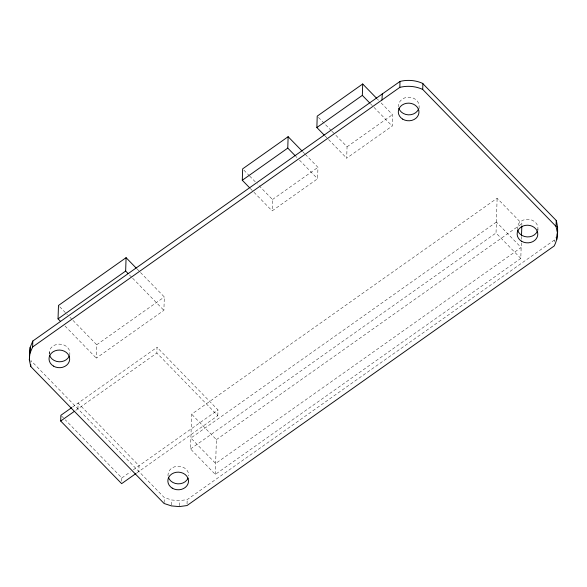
<?xml version="1.0" encoding="UTF-8"?>
<svg xmlns="http://www.w3.org/2000/svg" width="587" height="587" viewBox="0 0 587 587"><rect width="100%" height="100%" fill="white"/><g stroke="black" fill="none" stroke-linecap="round" stroke-linejoin="round"><path stroke-width="0.44" stroke-dasharray="2.94 2.2" d="M30.891 362.274L30.95 360.587L164.294 497.578L171.639 499.977L179.446 500.674L187.18 499.625L554.377 240.032L555.368 237.676M49.183 353.792L49.235 352.097M69.78 355.517L69.838 353.822A10.339 8.827 1.8 0 0 59.089 344.136A10.339 8.827 1.8 0 0 49.352 354.401M77.924 408.846L78.1 403.122L139.053 465.74L138.877 471.464M136.91 268.817L164.316 296.971L163.898 310.34L96.29 358.136L96.708 344.767L69.941 317.266M121.729 481.186L121.832 477.921L65.318 419.866M136.72 472.983L217.814 415.655L156.861 353.036L157.037 347.313L72.362 407.18M164.133 502.655L164.294 497.578M168.014 475.866L168.065 474.171A10.339 8.827 1.8 0 1 179.27 466.254A10.339 8.827 1.8 0 1 188.662 475.903M171.477 505.055L171.639 499.977M179.284 505.759L179.446 500.674M187.048 503.866L187.18 499.625M521.285 242.923L520.801 258.434L215.304 474.399L190.54 448.96L191.633 414.202L497.123 198.237L521.887 223.684L521.836 225.511M215.304 474.399L216.398 439.648L191.633 414.202M217.814 415.655L217.99 409.931L157.037 347.313M305.269 154.315L317.963 167.361L317.604 178.756L272.126 210.902L272.485 199.514L257.245 183.856M381.11 102.901L392.534 114.641L392.175 126.036L346.697 158.182L347.056 146.794L335.632 135.054M419.067 108.588L419.118 106.893A10.339 8.827 1.8 0 0 408.831 97.207A10.339 8.827 1.8 0 0 398.522 106.709M520.801 258.434L496.03 232.988L497.123 198.237M517.272 229.788L517.352 227.242A10.339 8.827 1.8 0 1 529.892 219.509A10.339 8.827 1.8 0 1 537.362 231.212M521.403 239.261L521.483 236.51M537.897 230.669L537.949 228.974M554.326 241.727L554.377 240.032M272.485 199.514L317.963 167.361M347.056 146.794L392.534 114.641M96.708 344.767L164.316 296.971M75.767 410.364L156.861 353.036M121.832 477.921L130.439 471.831M133.315 469.798L217.99 409.931M190.54 448.96L496.03 232.988M216.398 439.648L521.887 223.684M377.302 98.99L378.571 100.289M370.28 103.539L373.413 106.753M374.036 107.392L392.175 126.036M318.492 117.444L331.185 130.49M331.824 131.136L334.994 134.401M324.802 135.692L327.935 138.906M328.559 139.545L346.697 158.182M302.731 151.71L304.631 153.662M295.709 156.259L296.963 157.543M299.465 160.112L317.604 178.756M243.921 170.164L248.998 175.381M249.629 176.034L256.614 183.21M250.231 188.412L253.357 191.626M253.98 192.265L272.126 210.902M129.434 274.936L131.987 277.556M132.625 278.216L163.898 310.34M59.742 306.788L67.395 314.647M65.018 326.005L96.29 358.136M61.51 415.948L64.687 419.213M496.375 222.062L190.885 438.034L215.649 463.473L521.139 247.509L496.375 222.062"/><path stroke-width="0.88" d="M29.35 359.919L30.172 347.321L32.806 341.032L400.004 81.439A30.04 25.645 1.8 0 1 422.523 83.325L556.241 220.485C558.472 228.82 558.222 238.212 554.194 245.968L186.996 505.561L179.262 506.603L171.455 505.906L164.103 503.507L30.759 366.515L29.35 359.919L30.172 347.321M30.759 366.515L30.81 364.82M29.981 353.249L32.623 346.968L32.806 341.032M60.549 321.419L58.047 318.851L58.473 305.475L126.08 257.686L136.272 268.156M136.008 473.489L121.648 483.644L60.696 421.018L60.872 415.295L71.643 407.686M128.157 273.623L125.655 271.055L126.08 257.686M249.607 187.767L242.292 180.253L242.651 168.858L288.129 136.705L302.092 151.057M295.085 155.614L287.769 148.1L288.129 136.705M324.178 135.047L316.863 127.533L317.222 116.138L362.7 83.985L376.663 98.337M369.656 102.894L362.34 95.38L362.7 83.985M32.623 346.968L381.983 99.981L382.284 93.795M381.983 99.981L399.82 87.375L400.004 81.439M557.467 233.017L556.05 226.413L422.706 89.422L422.897 83.493M521.513 235.592L521.806 226.428M556.05 226.413L556.241 220.485M556.828 239.679L557.019 233.751M557.334 230.42L557.65 227.081M242.292 180.253L287.769 148.1M316.863 127.533L362.34 95.38M58.047 318.851L125.655 271.055M60.696 421.018L74.336 411.377M422.706 89.422L422.339 89.261A30.04 25.645 1.8 0 0 399.82 87.375M69.251 356.067A10.339 8.827 1.8 0 1 59.082 361.775A10.339 8.827 1.8 0 1 49.55 355.15M537.362 231.212A10.339 8.827 1.8 0 1 527.192 236.921A10.339 8.827 1.8 0 1 517.661 230.302M188.075 478.141A10.339 8.827 1.8 0 1 177.905 483.849A10.339 8.827 1.8 0 1 168.374 477.231M418.538 109.138A10.339 8.827 1.8 0 1 408.361 114.847A10.339 8.827 1.8 0 1 398.83 108.221M172.24 488.142A10.339 8.827 1.8 0 0 188.478 481.832A10.339 8.827 1.8 0 0 173.818 472.931A10.339 8.827 1.8 0 0 172.24 488.142M53.417 366.068A10.339 8.827 1.8 0 0 69.648 359.758A10.339 8.827 1.8 0 0 54.987 350.85A10.339 8.827 1.8 0 0 53.417 366.068M521.527 241.213A10.339 8.827 1.8 0 0 537.765 234.903A10.339 8.827 1.8 0 0 523.098 226.002A10.339 8.827 1.8 0 0 521.527 241.213M402.697 119.139A10.339 8.827 1.8 0 0 418.935 112.829A10.339 8.827 1.8 0 0 404.274 103.921A10.339 8.827 1.8 0 0 402.697 119.139"/></g></svg>
